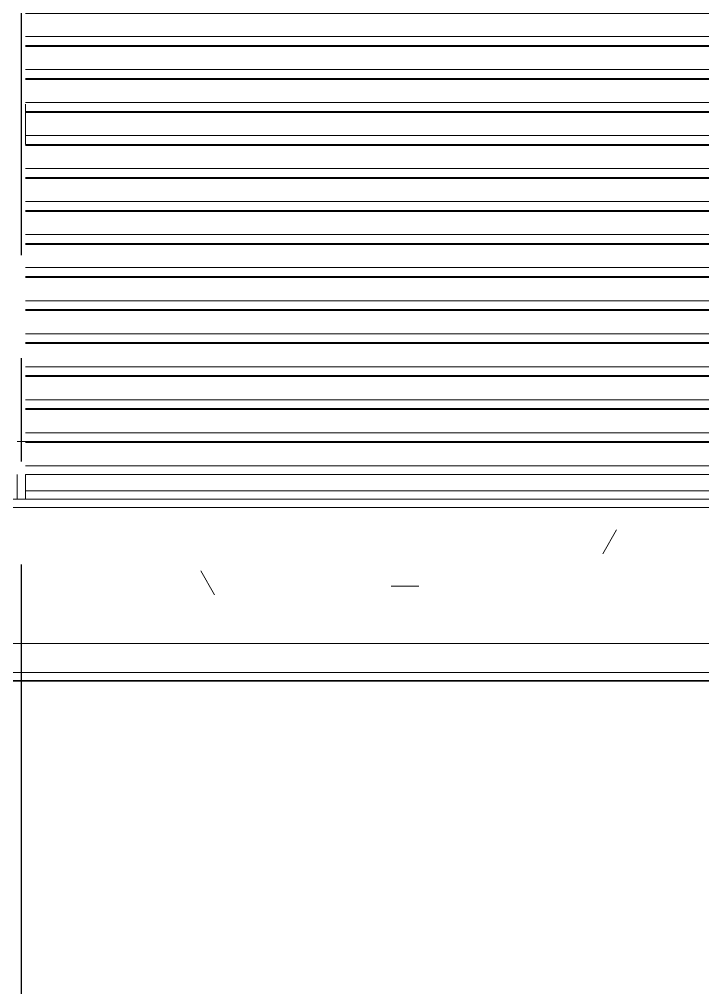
# Model space of a CAD drawing. Extents: x 692141 to 693595, y 1492301 to 1494225.
# Drawn here: x 692508.6 to 692512.74, y 1492529 to 1492534.87 of the extents above; entities that cross this region are included whole.
import ezdxf

# ---------------------------------------------------------------- set-up
doc = ezdxf.new("R2010")
doc.units = 0
doc.header["$MEASUREMENT"] = 0
for name, pattern in [('CENTER2', [1.125, 0.75, -0.125, 0.125, -0.125]), ('Centre', [7937.5, 1587.5, -1190.625, 3968.75, -1190.625]), ('Grid Line', [5556.25, 3175, -793.75, 793.75, -793.75])]:
    doc.linetypes.add(name, pattern=pattern)
for name, color, linetype, lineweight in [('A-CLNG', 13, 'Continuous', 5), ('A-DETL-GENF', 92, 'Continuous', 5), ('A-FLOR', 192, 'Continuous', 5), ('A-FLOR-LEVL', 8, 'Grid Line', 5), ('A-GLAZ-CWMG', 51, 'Continuous', 5), ('C-TOPO', 7, 'Continuous', 5), ('S-BEAM', 12, 'Continuous', 5)]:
    doc.layers.add(name, color=color, linetype=linetype, lineweight=lineweight)
doc.layers.add('Grid', color=8, linetype='CENTER2')
pattern_1 = [(0, (-198970.697, 0), (4064, 1016), [167.64, -2880.36, 167.64, -2880.36, -16256]), (0, (-198970.697, 0), (4064, 1016), [-6096, 167.64, -5928.36, 167.64, -2880.36, -7112]), (0, (-198970.697, 0), (4064, 1016), [-15240, 167.64, -1864.36, 167.64, -4912.36]), (120, (-197446.697, 508), (-2911.881810244989, 3011.527240979959), [167.64, -2880.36, 167.64, -2880.36, -16256]), (120, (-197446.697, 508), (-2911.881810244989, 3011.527240979959), [-6095.999999999999, 167.64, -5928.359999999999, 167.64, -2880.36, -7111.999999999999]), (120, (-197446.697, 508), (-2911.881810244989, 3011.527240979959), [-15240, 167.64, -1864.36, 167.64, -4912.359999999999]), (240, (-196938.697, 2540), (-1152.118189755009, -4027.527240979959), [167.64, -2880.36, 167.64, -2880.36, -16256]), (240, (-196938.697, 2540), (-1152.118189755009, -4027.527240979959), [-6096, 167.64, -5928.36, 167.64, -2880.36, -7112]), (240, (-196938.697, 2540), (-1152.118189755009, -4027.527240979959), [-15240, 167.64, -1864.36, 167.64, -4912.36])]

# ---------------------------------------------------------------- blocks, each defined once
blk = doc.blocks.new('HAVI-DC_R19_AR_101_GROUND FLOOR_rvt-1-500_ELEVATION 2')
at = {"layer": 'A-CLNG', "color": 7}
for p, q in [((-218474.298585091, 1100), (-212524.298585091, 1100)), ((-212243.2985847862, 1050), (-229043.0663641295, 1050))]:
    blk.add_line(p, q, dxfattribs=at)
at = {"layer": 'A-FLOR', "color": 7}
blk.add_line((-261491.6517130586, 175), (-168399.6363109655, 175), dxfattribs=at)
blk = doc.blocks.new('Rectangular Mullion - 245m Louver-294718-500_ELEVATION 2')
at = {"layer": 'A-GLAZ-CWMG', "color": 7}
for p, q in [((-212524.298585091, 1442.999999996979), (-212524.298585091, 1392.999999996979)), ((-212524.298585091, 1392.999999996979), (-218474.298585091, 1392.999999996979)), ((-212524.298585091, 1392.999999996979), (-212524.298585091, 1252.999999996979)), ((-218474.298585091, 1252.999999996979), (-212524.298585091, 1252.999999996979)), ((-212524.298585091, 1252.999999996979), (-212524.298585091, 1199.999999996979)), ((-212524.298585091, 1199.999999996979), (-218474.298585091, 1199.999999996979))]:
    blk.add_line(p, q, dxfattribs=at)
blk = doc.blocks.new('Rectangular Mullion - 245m Louver-V32-500_ELEVATION 2')
at = {"layer": 'A-GLAZ-CWMG', "color": 7}
for p, q in [((-218474.298585091, 3392.99999999698), (-218474.298585091, 3442.999999996979)), ((-212524.298585091, 3442.999999996979), (-212524.298585091, 3392.99999999698)), ((-218474.298585091, 3252.999999996979), (-218474.298585091, 3392.99999999698)), ((-212524.298585091, 3392.99999999698), (-218474.298585091, 3392.99999999698)), ((-212524.298585091, 3392.99999999698), (-212524.298585091, 3255.833916475279)), ((-218474.298585091, 3199.999999996979), (-218474.298585091, 3252.999999996979)), ((-218474.298585091, 3252.999999996979), (-212524.298585091, 3252.999999996979)), ((-212524.298585091, 3252.999999996979), (-212524.298585091, 3199.999999996979)), ((-212524.298585091, 3199.999999996979), (-218474.298585091, 3199.999999996979))]:
    blk.add_line(p, q, dxfattribs=at)
blk = doc.blocks.new('Rectangular Mullion - 50 x 200-294722-500_ELEVATION 2')
at = {"layer": 'A-GLAZ-CWMG', "color": 7}
for p, q in [((-212524.298585091, 1199.999999996984), (-212524.298585091, 1049.999999996979)), ((-212474.298585091, 1199.999999996984), (-212474.298585091, 1049.999999996979)), ((-212474.298585091, 1049.999999996979), (-212524.298585091, 1049.999999996979))]:
    blk.add_line(p, q, dxfattribs=at)
blk = doc.blocks.new('Rectangular Mullion - 50 x 200-294727-500_ELEVATION 2')
at = {"layer": 'A-GLAZ-CWMG', "color": 7}
for p, q in [((-218499.298585091, 1049.999999996979), (-212499.298585091, 1049.999999996979)), ((-218499.298585091, 999.9999999969791), (-212499.298585091, 999.9999999969791))]:
    blk.add_line(p, q, dxfattribs=at)
blk = doc.blocks.new('HAVI-DC_R19_SF_101_FACADE_rvt-1-500_ELEVATION 2')
at = {"lineweight": 5}
for name, p in [('Rectangular Mullion - 245m Louver-294718-500_ELEVATION 2', (0, 2600)), ('Rectangular Mullion - 245m Louver-294718-500_ELEVATION 2', (0, 2400)), ('Rectangular Mullion - 245m Louver-294718-500_ELEVATION 2', (0, 2200)), ('Rectangular Mullion - 245m Louver-V32-500_ELEVATION 2', (0, 0)), ('Rectangular Mullion - 245m Louver-294718-500_ELEVATION 2', (0, 1800)), ('Rectangular Mullion - 245m Louver-294718-500_ELEVATION 2', (0, 1600)), ('Rectangular Mullion - 245m Louver-294718-500_ELEVATION 2', (0, 1400)), ('Rectangular Mullion - 245m Louver-294718-500_ELEVATION 2', (0, 1200)), ('Rectangular Mullion - 245m Louver-294718-500_ELEVATION 2', (0, 1000)), ('Rectangular Mullion - 245m Louver-294718-500_ELEVATION 2', (0, 800)), ('Rectangular Mullion - 245m Louver-294718-500_ELEVATION 2', (0, 600)), ('Rectangular Mullion - 245m Louver-294718-500_ELEVATION 2', (0, 399.9999999999999)), ('Rectangular Mullion - 245m Louver-294718-500_ELEVATION 2', (0, 199.9999999999999)), ('Rectangular Mullion - 245m Louver-294718-500_ELEVATION 2', (0, 0)), ('Rectangular Mullion - 50 x 200-294722-500_ELEVATION 2', (-5999.999999999981, 0)), ('Rectangular Mullion - 50 x 200-294727-500_ELEVATION 2', (-5999.999999999986, 0)), ('Rectangular Mullion - 50 x 200-294727-500_ELEVATION 2', (0, 0))]:
    blk.add_blockref(name, p, dxfattribs=at)
blk = doc.blocks.new('HAVI-DC_R19_AR_120_STRUCTURE_rvt-1-500_ELEVATION 2')
at = {"layer": 'S-BEAM'}
h = blk.add_hatch(dxfattribs=at)
h.set_pattern_fill('FP_30', color=256, style=0, pattern_type=2)
h.set_pattern_definition(pattern_1)
h.paths.add_polyline_path([(-230306.579877643, 175.0000000000122), (-218499.6363114628, 175.0000000000122), (-218499.6363114628, 999.9999999969832), (-229117.3906884583, 999.9999999969832), (-230306.579877643, 199.9999999999892), (-230499.6363114628, 199.9999999999892), (-230499.6363114628, 175.0000000000122), (-230340.1105248118, 175.0000000000122)], flags=0)
h.paths.add_polyline_path([(-230499.6363114628, 431.6925100305627), (-230368.3684209677, 519.9999999999858), (-230399.6363114675, 519.9999999999858), (-230399.6363114675, 569.9999999999917), (-230294.0440966434, 569.9999999999917), (-230099.748251766, 704.9999999999957), (-230124.6363114675, 704.9999999999957), (-230124.6363114675, 754.9999999999843), (-230099.748251766, 754.9999999999843), (-230099.748251766, 999.9999999969832), (-230499.6363114628, 999.9999999969832), (-230499.6363114628, 910.8955441175785)], flags=0)
h.paths.add_polyline_path([(-230019.0440966434, 754.9999999999843), (-229963.274371169, 792.517815319115), (-229963.274371169, 999.9999999969832), (-230079.748251766, 999.9999999969832), (-230079.748251766, 754.9999999999843)], flags=0)
h.paths.add_polyline_path([(-229943.274371169, 805.9723607736653), (-229818.3684209677, 890.0000000000056), (-229849.6363114675, 890.0000000000056), (-229849.6363114675, 940.0000000000116), (-229744.0440966434, 940.0000000000116), (-229654.8549074586, 999.9999999969832), (-229943.274371169, 999.9999999969832), (-229943.274371169, 910.8955441175785)], flags=0)
h.paths.add_polyline_path([(-220799.2788502006, 1099.999999999992), (-218524.298585091, 1099.999999999992), (-218524.298585091, 1199.999999996972), (-224474.298585091, 1199.999999996972), (-224474.298585091, 1099.999999999992), (-222798.021755793, 1099.999999999992)], flags=0)
h.paths.add_polyline_path([(-228968.7420398052, 1099.999999999992), (-224524.2985850909, 1099.999999999992), (-224524.2985850909, 1199.999999996972), (-228820.093391161, 1199.999999996972)], flags=0)
h.paths.add_polyline_path([(-229943.274371169, 1099.999999999992), (-229574.6363114675, 1099.999999999992), (-229574.6363114675, 1125.000000000004), (-229469.0440966434, 1125.000000000004), (-229446.623251766, 1140.083113826581), (-229446.623251766, 1199.999999996972), (-229943.274371169, 1199.999999996972)], flags=0)
h.paths.add_polyline_path([(-229963.274371169, 1099.999999999992), (-229963.274371169, 1199.999999996972), (-230079.748251766, 1199.999999996972), (-230079.748251766, 1099.999999999992)], flags=0)
h.paths.add_polyline_path([(-230429.3660411972, 1099.999999999992), (-230280.7173925531, 1199.999999996972), (-230474.298585091, 1199.999999996972), (-230474.298585091, 1400.00000000138), (-230499.6363114628, 1400.00000000138), (-230499.6363114628, 1099.999999999992), (-230474.298585091, 1099.999999999992)], flags=0)
h.paths.add_polyline_path([(-230099.748251766, 1099.999999999992), (-230099.748251766, 1199.999999996972), (-230244.8864446198, 1199.999999996972), (-230393.535093264, 1099.999999999992), (-230306.579877643, 1099.999999999992)], flags=0)
h.paths.add_polyline_path([(-229426.623251766, 1153.537659281132), (-229357.5576101614, 1199.999999996972), (-229426.623251766, 1199.999999996972)], flags=0)
h.paths.add_polyline_path([(-224524.2985850909, 1199.999999996972), (-224474.298585091, 1199.999999996972), (-224474.298585091, 1400.00000000138), (-224524.2985850909, 1400.00000000138), (-224524.2985850909, 1252.999999996978)], flags=0)
h.paths.add_polyline_path([(-218499.6363114628, 1199.999999996972), (-218499.6363114628, 1400.00000000138), (-218524.298585091, 1400.00000000138), (-218524.298585091, 1199.999999996972)], flags=0)
h = blk.add_hatch(dxfattribs=at)
h.set_pattern_fill('FP_30', color=256, style=0, pattern_type=2)
h.set_pattern_definition(pattern_1)
h.paths.add_polyline_path([(-206499.6363114628, 175.0000000000122), (-206499.6363114628, 999.9999999969659), (-208799.6485847862, 999.9999999969659), (-208799.6485847862, 175.0000000000122)], flags=0)
h.paths.add_polyline_path([(-212804.3072278307, 175.0000000000122), (-212099.6485847862, 175.0000000000122), (-212099.6485847862, 999.9999999969832), (-218499.6363114628, 999.9999999969832), (-218499.298585091, 175.0000000000122), (-216801.7930390156, 175.0000000000122)], flags=0)
h.paths.add_polyline_path([(-218474.298585091, 1099.999999999992), (-212524.298585091, 1099.999999999992), (-212524.298585091, 1199.999999996972), (-218474.298585091, 1199.999999996972)], flags=0)
h.paths.add_polyline_path([(-212243.2985847862, 1099.999999999992), (-212243.2985847862, 1400.00000000138), (-212474.2985850909, 1400.00000000138), (-212474.2985850909, 1099.999999999992)], flags=0)
h.paths.add_polyline_path([(-218499.6363114628, 1199.999999996972), (-218474.298585091, 1199.999999996972), (-218474.298585091, 1400.00000000138), (-218499.6363114628, 1400.00000000138), (-218499.6363114628, 1252.999999996978)], flags=0)
at = {"layer": 'S-BEAM', "color": 7}
for p, q in [((-218524.298585091, 1400.000000001379), (-218499.6363114628, 1400.000000001379)), ((-218499.6363114628, 1400.000000001379), (-218474.298585091, 1400.000000001379))]:
    blk.add_line(p, q, dxfattribs=at)
blk = doc.blocks.new('Column Center Mark - Column Center Mark-439589-500_ELEVATION 2')
at = {"layer": 'A-DETL-GENF', "lineweight": 9}
for p, q in [((-268849.6363114673, 75.00000000000108), (-268849.6363114673, -74.99999999999892)), ((-268924.6363114673, 1.082867129298393e-12), (-268774.6363114673, 1.082867129298393e-12))]:
    blk.add_line(p, q, dxfattribs=at)

msp = doc.modelspace()

# ---------------------------------------------------------------- linework, layer by layer
at = {"layer": 'A-FLOR-LEVL', "linetype": 'Centre'}
msp.add_line((692448.50487271, 1492530.912094768), (692709.1688321372, 1492530.912094768), dxfattribs=at)
at = {"layer": 'C-TOPO'}
msp.add_line((692299.3954044357, 1492530.862094768), (692702.184587582, 1492530.862094768), dxfattribs=at)
at = {"layer": 'C-TOPO', "color": 10, "lineweight": 35}
msp.add_line((692702.184587582, 1492530.862094768), (692446.3454956661, 1492530.862094768), dxfattribs=at)
at = {"layer": 'Grid', "ltscale": 5}
for p, q in [((692508.6074253727, 1492522.19117477), (692508.6074253727, 1492585.012094768)), ((692448.50487271, 1492532.312094768), (692755.926652422, 1492532.312094768))]:
    msp.add_line(p, q, dxfattribs=at)

# ---------------------------------------------------------------- block references
at = {"lineweight": 5, "xscale": 0.001, "yscale": 0.001, "zscale": 0.001}
for name in ['HAVI-DC_R19_SF_101_FACADE_rvt-1-500_ELEVATION 2', 'HAVI-DC_R19_AR_120_STRUCTURE_rvt-1-500_ELEVATION 2', 'HAVI-DC_R19_AR_101_GROUND FLOOR_rvt-1-500_ELEVATION 2']:
    msp.add_blockref(name, (692727.1070616841, 1492530.912094768), dxfattribs=at)
at = {"layer": 'A-DETL-GENF', "xscale": 0.001, "yscale": 0.001, "zscale": 0.001}
msp.add_blockref('Column Center Mark - Column Center Mark-439589-500_ELEVATION 2', (692777.4570616841, 1492530.912094768), dxfattribs=at)

doc.saveas('drawing.dxf')
